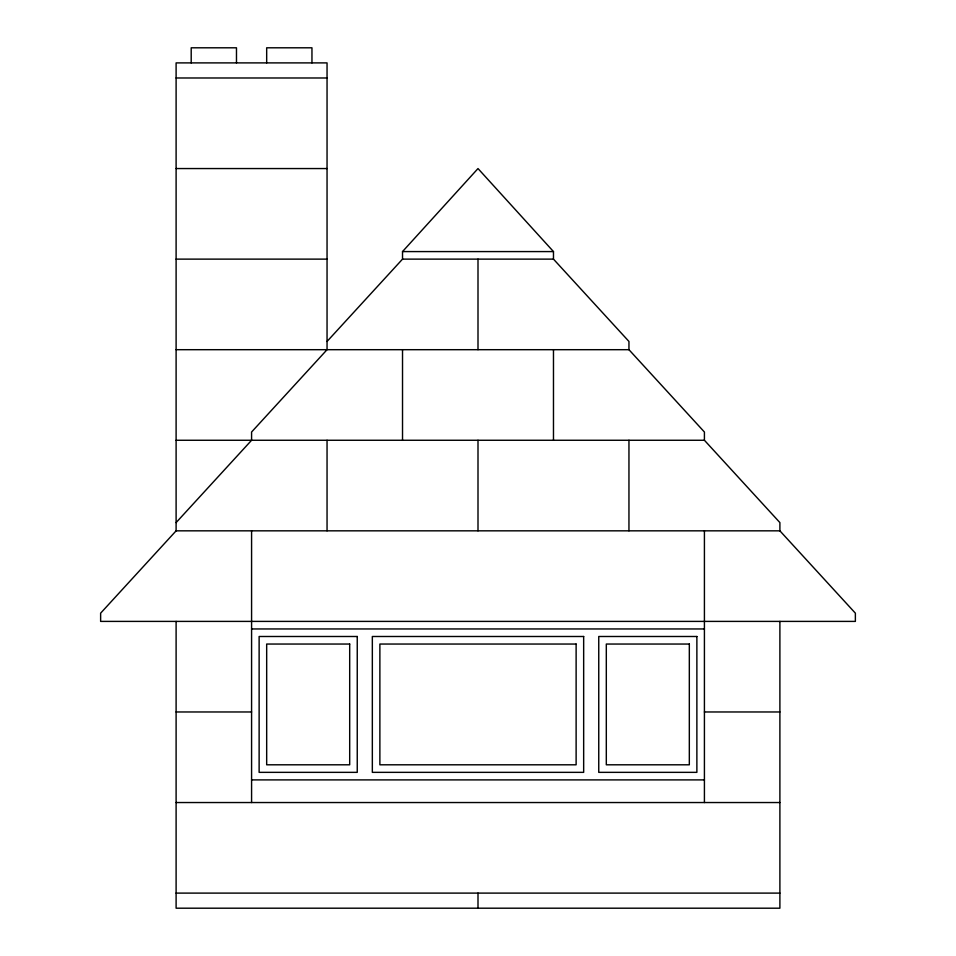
<?xml version="1.0" encoding="UTF-8"?>
<svg xmlns="http://www.w3.org/2000/svg" width="956" height="956" viewBox="0 0 956 956"><rect width="100%" height="100%" fill="white"/><g stroke="black" fill="none" stroke-linecap="round" stroke-linejoin="round"><path stroke-width="1.43" d="M327.048 341.459L402.524 259.124L402.524 251.583L478 168.555L553.476 251.583L553.476 259.124L628.952 341.459L628.952 349.693L704.417 432.028L704.417 440.262L779.893 522.597L779.893 530.831L855.369 613.166L855.369 621.4L100.631 621.4L100.631 613.166L176.107 530.831L176.107 62.893L327.048 62.893L327.048 349.693L251.583 432.028L251.583 440.262L176.107 522.597M176.107 77.986L327.048 77.986M176.107 168.555L327.048 168.555M402.524 251.583L553.476 251.583M176.107 259.124L327.048 259.124M402.524 259.124L553.476 259.124M176.107 349.693L628.952 349.693M176.107 440.262L704.417 440.262M176.107 530.831L779.893 530.831M251.583 628.952L704.417 628.952M176.107 711.969L251.583 711.969M704.417 711.969L779.893 711.969M251.583 779.893L704.417 779.893M176.107 802.538L779.893 802.538M176.107 893.107L779.893 893.107M779.893 621.4L779.893 908.2L176.107 908.2L176.107 621.4M704.417 530.831L704.417 802.538M628.952 440.262L628.952 530.831M553.476 349.693L553.476 440.262M478 259.124L478 349.693M478 440.262L478 530.831M478 893.107L478 908.2M402.524 349.693L402.524 440.262M327.048 440.262L327.048 530.831M311.955 62.893L311.955 47.8L266.676 47.8L266.676 62.893M251.583 530.831L251.583 802.538M236.479 62.893L236.479 47.8L191.2 47.8L191.2 62.893M357.245 636.493L259.124 636.493L259.124 772.352L357.245 772.352L357.245 636.493M583.662 636.493L372.338 636.493L372.338 772.352L583.662 772.352L583.662 636.493M696.876 636.493L598.755 636.493L598.755 772.352L696.876 772.352L696.876 636.493M349.693 644.045L266.676 644.045L266.676 764.8L349.693 764.8L349.693 644.045M576.121 644.045L379.879 644.045L379.879 764.8L576.121 764.8L576.121 644.045M689.324 644.045L606.307 644.045L606.307 764.8L689.324 764.8L689.324 644.045"/></g></svg>
